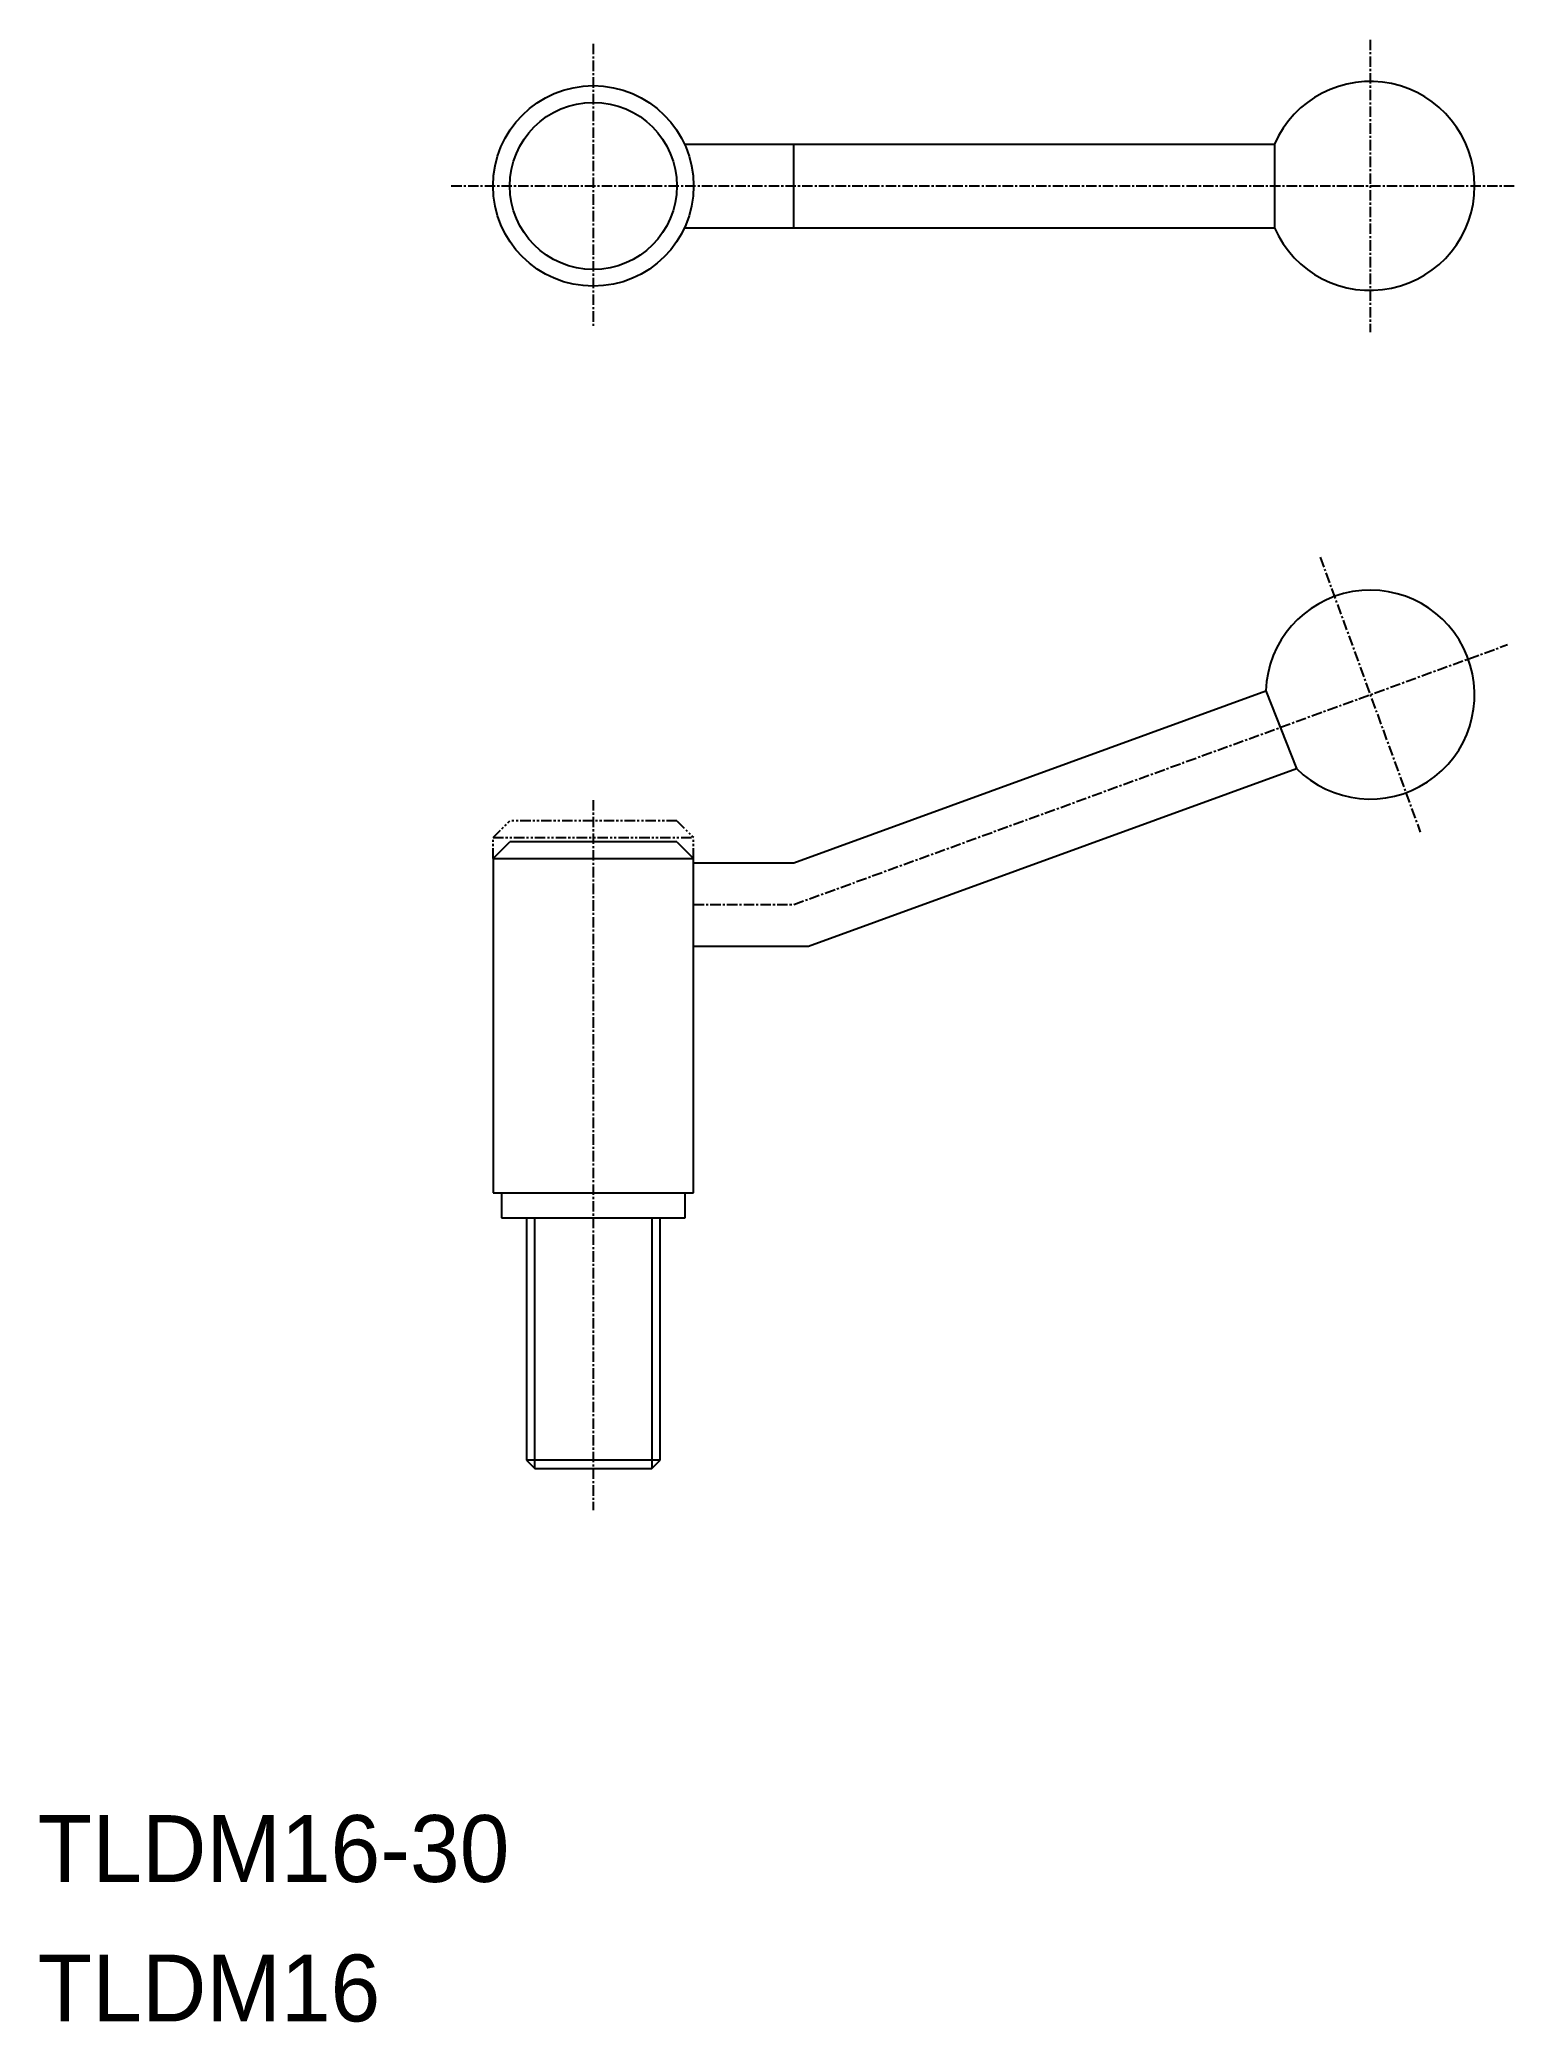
# Model space of a CAD drawing. Extents: x -4009 to -3832, y -831 to -593.
import ezdxf
from ezdxf.enums import TextEntityAlignment as Align

# ---------------------------------------------------------------- set-up
doc = ezdxf.new("R2010")
doc.units = 0
doc.header["$MEASUREMENT"] = 0
doc.linetypes.add('CENTER', pattern=[2, 1.25, -0.25, 0.25, -0.25])
doc.linetypes.add('PHANTOM', pattern=[2.5, 1.25, -0.25, 0.25, -0.25, 0.25, -0.25])
doc.layers.get('0').update_dxf_attribs({"linetype": 'CONTINUOUS'})
doc.layers.add('CENTER', color=1, linetype='CENTER')

msp = doc.modelspace()

# ---------------------------------------------------------------- linework, layer by layer
at = {"color": 7, "linetype": 'Continuous'}
for p, q in [((-3931.58, -605.98), (-3860.95, -605.98)), ((-3918.49, -615.98), (-3918.49, -605.98)), ((-3860.95, -605.98), (-3860.95, -615.98)), ((-3931.58, -615.98), (-3860.95, -615.98)), ((-3918.49, -691.98), (-3861.98, -671.41)), ((-3861.98, -671.41), (-3858.31, -680.72)), ((-3916.73, -701.98), (-3858.31, -680.72)), ((-3954.49, -691.48), (-3952.49, -689.48)), ((-3932.49, -689.48), (-3952.49, -689.48)), ((-3932.49, -689.48), (-3930.49, -691.48)), ((-3954.49, -691.48), (-3954.49, -731.48)), ((-3954.49, -691.48), (-3930.49, -691.48)), ((-3930.49, -731.48), (-3930.49, -691.48)), ((-3930.49, -691.98), (-3918.49, -691.98)), ((-3930.49, -701.98), (-3916.73, -701.98)), ((-3954.49, -731.48), (-3930.49, -731.48)), ((-3953.49, -731.48), (-3953.49, -734.48)), ((-3942.49, -732.48), (-3942.49, -732.48)), ((-3931.49, -734.48), (-3931.49, -731.48)), ((-3953.49, -734.48), (-3931.49, -734.48)), ((-3950.49, -734.48), (-3934.49, -734.48)), ((-3950.49, -734.48), (-3950.49, -763.48)), ((-3934.49, -763.48), (-3934.49, -734.48)), ((-3934.49, -763.48), (-3950.49, -763.48)), ((-3950.49, -763.48), (-3949.49, -764.48)), ((-3935.49, -764.48), (-3934.49, -763.48)), ((-3949.49, -764.48), (-3935.49, -764.48))]:
    msp.add_line(p, q, dxfattribs=at)
at = {"color": 3, "linetype": 'PHANTOM'}
for p, q in [((-3954.49, -688.98), (-3952.49, -686.98)), ((-3932.49, -686.98), (-3952.49, -686.98)), ((-3932.49, -686.98), (-3930.49, -688.98)), ((-3954.49, -688.98), (-3930.49, -688.98)), ((-3954.49, -691.48), (-3954.49, -688.98)), ((-3930.49, -691.48), (-3930.49, -688.98))]:
    msp.add_line(p, q, dxfattribs=at)
at = {"color": 3, "linetype": 'Continuous'}
for p, q in [((-3949.49, -764.48), (-3949.49, -734.48)), ((-3935.49, -734.48), (-3935.49, -764.48))]:
    msp.add_line(p, q, dxfattribs=at)
at = {"color": 7, "linetype": 'Continuous'}
for radius in [12, 10]:
    msp.add_circle((-3942.49, -610.98), radius, dxfattribs=at)
for centre, start, end in [((-3849.49, -610.98), 203.5782, 156.4218), ((-3849.49, -671.86), 225.0952, 177.9215)]:
    msp.add_arc(centre, 12.5, start, end, dxfattribs=at)
at = {"layer": 'CENTER', "color": 1, "linetype": 'CENTER'}
for p, q in [((-3942.49, -593.98), (-3942.49, -627.98)), ((-3849.49, -593.48), (-3849.49, -628.48)), ((-3959.49, -610.98), (-3831.99, -610.98)), ((-3855.47, -655.42), (-3843.5, -688.31)), ((-3918.49, -696.98), (-3833.04, -665.88)), ((-3942.49, -684.48), (-3942.49, -769.48)), ((-3930.49, -696.98), (-3918.49, -696.98))]:
    msp.add_line(p, q, dxfattribs=at)

# ---------------------------------------------------------------- texts
at = {"color": 7, "linetype": 'Continuous'}
for s, p in [('TLDM16-30', (-4009.02, -816.36)), ('TLDM16', (-4009.02, -833.05))]:
    msp.add_text(s, height=8, dxfattribs=at).set_placement(p, align=Align.BOTTOM_LEFT)

doc.saveas('drawing.dxf')
